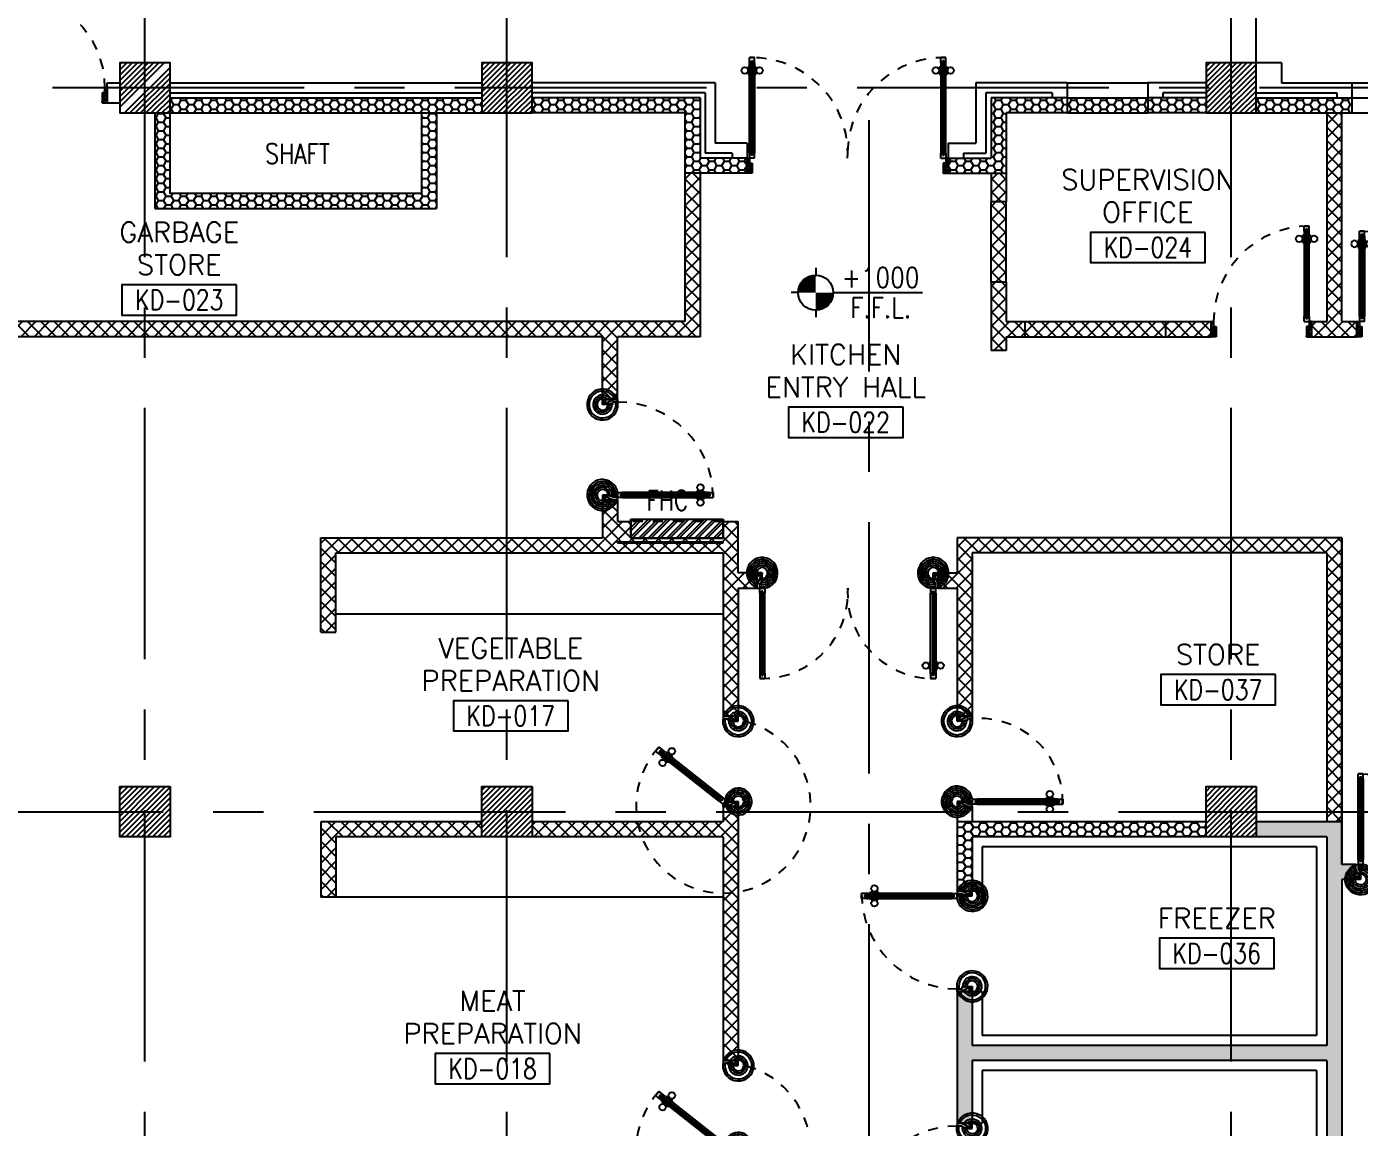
# Model space of a CAD drawing. Extents: x 417866.9 to 417960.2, y 43448 to 43538.2.
# Drawn here: x 417928.76 to 417942.01, y 43515.35 to 43526.3 of the extents above; entities that cross this region are included whole.
import ezdxf
from ezdxf.enums import TextEntityAlignment as Align

# ---------------------------------------------------------------- set-up
doc = ezdxf.new("R2010")
doc.units = 0
doc.header["$MEASUREMENT"] = 0
for name, pattern in [('CENTERX2', [4, 2.5, -0.5, 0.5, -0.5]), ('HIDDEN', [0.375, 0.25, -0.125]), ('HIDDEN2', [0.1875, 0.125, -0.0625])]:
    doc.linetypes.add(name, pattern=pattern)
doc.layers.get('0').update_dxf_attribs({"linetype": 'CONTINUOUS'})
for name, color, linetype in [('AXES', 11, 'CENTERX2'), ('CANOPY-LN', 3, 'CONTINUOUS'), ('COL', 2, 'CONTINUOUS'), ('DOOR', 4, 'CONTINUOUS'), ('DOOR-DIM', 3, 'CONTINUOUS'), ('FHC', 2, 'CONTINUOUS'), ('FUR', 5, 'CONTINUOUS'), ('HAT', 8, 'CONTINUOUS'), ('INSUL', 7, 'CONTINUOUS'), ('LEV-PL', 4, 'CONTINUOUS'), ('PART', 9, 'CONTINUOUS'), ('RM-BOX', 2, 'CONTINUOUS'), ('RM-NAME', 2, 'CONTINUOUS'), ('RM-NO', 2, 'CONTINUOUS'), ('SHAFT', 7, 'CONTINUOUS'), ('STR', 5, 'CONTINUOUS'), ('WALL', 2, 'CONTINUOUS'), ('WallType', 11, 'CONTINUOUS'), ('WallType2', 3, 'CONTINUOUS'), ('WIN', 5, 'CONTINUOUS')]:
    doc.layers.add(name, color=color, linetype=linetype)
doc.styles.add('ROMANS', font='ROMANS.shx', dxfattribs={"width": 0.6})
doc.styles.add('S', font='ROMANS.SHX')
pattern_1 = [(0, (0, 0), (0.075, 0.04330127), [0.05, -0.1]), (120, (0, 0), (-0.074999999836, 0.043301270284), [0.05, -0.1]), (60, (0, 0), (1.64e-10, 0.086602540284), [-0.1, 0.05])]
pattern_2 = [(45, (0, 0), (-0.066291260736, 0.066291260736), []), (135, (0, 0), (-0.066291260736, -0.066291260736), [])]

# ---------------------------------------------------------------- blocks, each defined once
blk = doc.blocks.new('RM1')
at = {"layer": 'RM-BOX'}
blk.add_lwpolyline([(570, -200), (-570, -200), (-570, -500), (570, -500)], close=True, dxfattribs=at)
at = {"layer": 'RM-NAME', "style": 'ROMANS'}
for tag, p in [('ROOMNAME1', (0, 324)), ('ROOMNAME2', (0, 0))]:
    blk.add_attdef(tag, text='', height=200, dxfattribs=at).set_placement(p, align=Align.MIDDLE)
at = {"layer": 'RM-NO', "style": 'ROMANS', "width": 0.8}
blk.add_attdef('ROOMNO', text='', height=200, dxfattribs=at).set_placement((0, -350), align=Align.MIDDLE)
blk = doc.blocks.new('DOOR90')
at = {"layer": 'DOOR', "color": 7, "linetype": 'ByBlock'}
for p, q in [((-150, 0), (0, 0)), ((-150, 0), (-150, -25)), ((0, -50), (-114, 0)), ((0, -50), (-40, 0)), ((0, -50), (0, 0)), ((-1000, -25), (-1050, -25)), ((-1050, -75), (-1050, -25)), ((-1050, -25), (-1050, -75)), ((-1000, -75), (-1050, -75)), ((-1000, -42), (-1020, -42)), ((-1020, -42), (-1020, -58)), ((-1000, -58), (-1020, -58)), ((-1000, -25), (-1000, -42)), ((-1000, -58), (-1000, -75)), ((-878, -18), (-968, -18)), ((-968, -25), (-968, -18)), ((-968, -75), (-968, -82)), ((-878, -82), (-968, -82)), ((-955, -9), (-890, -9)), ((-955, -18), (-955, -9)), ((-955, -18), (-890, -18)), ((-955, -82), (-890, -82)), ((-955, -82), (-955, -91)), ((-955, -91), (-890, -91)), ((-890, -18), (-890, -9)), ((-890, -82), (-890, -91)), ((-878, -25), (-878, -18)), ((-878, -75), (-878, -82)), ((-200, -25), (-150, -25)), ((-200, -42), (-200, -25)), ((-180, -42), (-200, -42)), ((-200, -58), (-180, -58)), ((-200, -75), (-200, -58)), ((-150, -75), (-200, -75)), ((-180, -58), (-180, -42)), ((-150, -25), (-100, -25)), ((-150, -75), (-150, -25)), ((-100, -25), (-100, -50)), ((0, -50), (-100, -37)), ((-100, -50), (0, -50)), ((-150, -875), (-100, -875)), ((-150, -900), (-150, -875)), ((-150, -900), (0, -900)), ((0, -900), (-150, -900)), ((0, -850), (-114, -900)), ((-100, -875), (-100, -850)), ((0, -850), (-100, -863)), ((-100, -850), (0, -850)), ((0, -850), (-40, -900)), ((0, -850), (0, -900))]:
    blk.add_line(p, q, dxfattribs=at)
at = {"layer": 'DOOR', "linetype": 'ByBlock'}
for p, q in [((-200, -25), (-1000, -25)), ((-200, -42), (-1000, -42)), ((-200, -58), (-1000, -58)), ((-1000, -75), (-200, -75))]:
    blk.add_line(p, q, dxfattribs=at)
at = {"layer": 'DOOR', "color": 7, "linetype": 'ByBlock'}
for centre in [(-923, 24), (-923, -124)]:
    blk.add_circle(centre, 32.4, dxfattribs=at)
for centre, radius, start, end in [((0, -50), 154, 161.1053, 166.2858), ((0, -50), 94.4, 148.0182, 180), ((0, -50), 134, 158.1598, 169.28), ((0, -50), 114, 154.0838, 167.3774), ((0, -50), 74.4, 137.7764, 180), ((0, -50), 54.4, 113.2074, 180), ((0, -50), 34.4, 90, 180), ((0, -50), 14.4, 90, 180), ((0, -850), 154, 193.7142, 198.8947), ((0, -850), 134, 190.72, 201.8402), ((0, -850), 94.4, 180, 211.9818), ((0, -850), 74.4, 180, 222.2236), ((0, -850), 54.4, 180, 246.7926), ((0, -850), 34.4, 180, 270), ((0, -850), 14.4, 180, 270)]:
    blk.add_arc(centre, radius, start, end, dxfattribs=at)
at = {"layer": 'DOOR', "linetype": 'HIDDEN', "ltscale": 0.5}
blk.add_arc((-222, -50), 828, 178.2701, 275.003, dxfattribs=at)
blk = doc.blocks.new('A$C272A55A0')
at = {"layer": 'DOOR', "color": 0, "linetype": 'ByBlock'}
for p, q in [((0, 900), (0, 1050)), ((50, 1050), (0, 1050)), ((25, 950), (50, 950)), ((25, 900), (25, 950)), ((50, 950), (50, 1050)), ((1750, 950), (1750, 1050)), ((1750, 1050), (1800, 1050)), ((1775, 950), (1750, 950)), ((1775, 900), (1775, 950)), ((1800, 1050), (1800, 900)), ((0, 900), (25, 900)), ((75, 900), (25, 900)), ((25, 850), (25, 900)), ((42, 850), (25, 850)), ((58, 870), (42, 870)), ((42, 870), (42, 850)), ((58, 850), (58, 870)), ((75, 850), (58, 850)), ((75, 900), (75, 850)), ((1725, 900), (1775, 900)), ((1725, 900), (1725, 850)), ((1725, 850), (1742, 850)), ((1742, 870), (1758, 870)), ((1742, 850), (1742, 870)), ((1758, 870), (1758, 850)), ((1758, 850), (1775, 850)), ((1800, 900), (1775, 900)), ((1775, 850), (1775, 900)), ((1718, 160), (1709, 160)), ((1709, 95), (1709, 160)), ((1725, 173), (1718, 173)), ((1718, 173), (1718, 83)), ((1718, 95), (1718, 160)), ((1775, 173), (1782, 173)), ((1782, 173), (1782, 83)), ((1782, 160), (1791, 160)), ((1782, 95), (1782, 160)), ((1791, 95), (1791, 160)), ((25, 50), (42, 50)), ((25, 50), (25, 0)), ((25, 0), (75, 0)), ((75, 0), (25, 0)), ((42, 50), (42, 30)), ((42, 30), (58, 30)), ((58, 50), (75, 50)), ((58, 50), (58, 30)), ((75, 50), (75, 0)), ((1718, 95), (1709, 95)), ((1725, 83), (1718, 83)), ((1742, 50), (1725, 50)), ((1725, 50), (1725, 0)), ((1775, 0), (1725, 0)), ((1725, 0), (1775, 0)), ((1742, 50), (1742, 30)), ((1758, 30), (1742, 30)), ((1775, 50), (1758, 50)), ((1758, 50), (1758, 30)), ((1775, 83), (1782, 83)), ((1775, 50), (1775, 0)), ((1782, 95), (1791, 95))]:
    blk.add_line(p, q, dxfattribs=at)
at = {"layer": 'DOOR', "color": 9, "linetype": 'ByBlock'}
for p, q in [((50, 1050), (0, 1010)), ((50, 1050), (0, 937)), ((50, 1050), (37, 950)), ((1750, 1050), (1800, 1010)), ((1750, 1050), (1800, 937)), ((1750, 1050), (1763, 950))]:
    blk.add_line(p, q, dxfattribs=at)
at = {"layer": 'DOOR', "linetype": 'ByBlock'}
for p, q in [((25, 850), (25, 50)), ((42, 850), (42, 50)), ((58, 850), (58, 50)), ((75, 50), (75, 850)), ((1725, 50), (1725, 850)), ((1742, 850), (1742, 50)), ((1758, 850), (1758, 50)), ((1775, 850), (1775, 50))]:
    blk.add_line(p, q, dxfattribs=at)
at = {"layer": 'DOOR', "color": 0, "linetype": 'ByBlock'}
for centre in [(1676, 128), (1824, 128)]:
    blk.add_circle(centre, 32.4, dxfattribs=at)
at = {"layer": 'DOOR', "color": 9, "linetype": 'ByBlock'}
for centre, radius, start, end in [((50, 1050), 54.4, 203.2074, 270), ((50, 1050), 74.4, 227.7764, 270), ((50, 1050), 94.4, 238.0182, 270), ((50, 1050), 114, 244.0838, 257.3774), ((50, 1050), 34.4, 180, 270), ((50, 1050), 14.4, 180, 270), ((1750, 1050), 14.4, 270, 0), ((1750, 1050), 34.4, 270, 0), ((1750, 1050), 54.4, 270, 336.7926), ((1750, 1050), 74.4, 270, 312.2236), ((1750, 1050), 94.4, 270, 301.9818), ((1750, 1050), 114, 282.6226, 295.9162), ((50, 1050), 134, 248.1598, 259.28), ((50, 1050), 154, 251.1053, 256.2858), ((1750, 1050), 134, 280.72, 291.8402), ((1750, 1050), 154, 283.7142, 288.8947)]:
    blk.add_arc(centre, radius, start, end, dxfattribs=at)
at = {"layer": 'DOOR', "linetype": 'HIDDEN', "ltscale": 0.5}
for centre, start, end in [((50, 851), 268.3174, 3.2965), ((1750, 851), 176.7035, 271.6826)]:
    blk.add_arc(centre, 851, start, end, dxfattribs=at)
at = {"layer": 'WALL', "linetype": 'ByBlock'}
blk.add_line((1800, 900), (1800, 1050), dxfattribs=at)
blk = doc.blocks.new('COL50')
at = {"layer": 'COL'}
blk.add_lwpolyline([(-250, 250), (-250, -250), (250, -250), (250, 250)], close=True, dxfattribs=at)
blk = doc.blocks.new('*X117')
at = {"color": 0}
for p, q in [((235129, 62347), (235583, 62801)), ((235129, 62400), (235530, 62801)), ((235129, 62453), (235476, 62801)), ((235129, 62506), (235423, 62801)), ((235129, 62559), (235370, 62801)), ((235129, 62612), (235317, 62801)), ((235129, 62665), (235264, 62801)), ((235129, 62718), (235211, 62801)), ((235129, 62771), (235158, 62801)), ((235136, 62301), (235629, 62794)), ((235189, 62301), (235629, 62741)), ((235242, 62301), (235629, 62688)), ((235295, 62301), (235629, 62635)), ((235348, 62301), (235629, 62582)), ((235401, 62301), (235629, 62529)), ((235454, 62301), (235629, 62476)), ((235507, 62301), (235629, 62423)), ((235560, 62301), (235629, 62370)), ((235613, 62301), (235629, 62317))]:
    blk.add_line(p, q, dxfattribs=at)
blk = doc.blocks.new('*X114')
at = {"color": 0}
for p, q in [((238729, 62341), (239189, 62801)), ((238729, 62394), (239136, 62801)), ((238729, 62447), (239083, 62801)), ((238729, 62500), (239030, 62801)), ((238729, 62553), (238977, 62801)), ((238729, 62606), (238924, 62801)), ((238729, 62659), (238871, 62801)), ((238729, 62712), (238818, 62801)), ((238729, 62765), (238765, 62801)), ((238742, 62301), (239229, 62788)), ((238795, 62301), (239229, 62735)), ((238848, 62301), (239229, 62682)), ((238901, 62301), (239229, 62629)), ((238954, 62301), (239229, 62576)), ((239007, 62301), (239229, 62523)), ((239060, 62301), (239229, 62470)), ((239113, 62301), (239229, 62417)), ((239166, 62301), (239229, 62363)), ((239219, 62301), (239229, 62310))]:
    blk.add_line(p, q, dxfattribs=at)
blk = doc.blocks.new('LEV1')
at = {"layer": 'LEV-PL'}
for p, q in [((0, 245), (0, 175)), ((-175, 0), (-245, 0)), ((175, 0), (1061, 0)), ((0, -175), (0, -245))]:
    blk.add_line(p, q, dxfattribs=at)
at = {"layer": 'LEV-PL', "const_width": 175}
for points in [[(-88, 0, -0.414214), (0, 88, -1)], [(88, 0, -0.414214), (0, -88, -1)]]:
    blk.add_lwpolyline(points, format="xyb", dxfattribs=at)
at = {"layer": 'LEV-PL'}
blk.add_circle((0, 0), 175, dxfattribs=at)
at = {"layer": 'LEV-PL', "color": 4, "style": 'S', "width": 0.85}
for tag, p in [('+0000', (646, 50)), ('F.F.L.', (646, -250))]:
    blk.add_attdef(tag, text='', height=200, dxfattribs=at).set_placement(p, align=Align.CENTER)
blk = doc.blocks.new('*X110')
at = {"color": 0}
for p, q in [((245929, 62328), (246401, 62801)), ((245929, 62381), (246348, 62801)), ((245929, 62434), (246295, 62801)), ((245929, 62487), (246242, 62801)), ((245929, 62540), (246189, 62801)), ((245929, 62593), (246136, 62801)), ((245929, 62646), (246083, 62801)), ((245929, 62700), (246030, 62801)), ((245929, 62753), (245977, 62801)), ((245954, 62301), (246429, 62775)), ((246007, 62301), (246429, 62722)), ((246060, 62301), (246429, 62669)), ((246113, 62301), (246429, 62616)), ((246166, 62301), (246429, 62563)), ((246219, 62301), (246429, 62510)), ((246273, 62301), (246429, 62457)), ((246326, 62301), (246429, 62404)), ((246379, 62301), (246429, 62351))]:
    blk.add_line(p, q, dxfattribs=at)
blk = doc.blocks.new('A$C010A25D0')
at = {"layer": 'DOOR', "color": 0, "linetype": 'ByBlock'}
for p, q in [((0, 2031), (0, 1981)), ((0, 1981), (0, 2031)), ((50, 2031), (0, 2031)), ((30, 2014), (30, 1998)), ((50, 2014), (30, 2014)), ((50, 1998), (30, 1998)), ((50, 2031), (50, 2014)), ((50, 1998), (50, 1981)), ((83, 2031), (83, 2038)), ((173, 2038), (83, 2038)), ((95, 2038), (95, 2047)), ((95, 2047), (160, 2047)), ((95, 2038), (160, 2038)), ((160, 2038), (160, 2047)), ((173, 2031), (173, 2038)), ((950, 2014), (950, 2031)), ((950, 2031), (1000, 2031)), ((970, 2014), (950, 2014)), ((950, 1981), (950, 1998)), ((950, 1998), (970, 1998)), ((970, 1998), (970, 2014)), ((1000, 2056), (1000, 2031)), ((1000, 2056), (1150, 2056)), ((1000, 1981), (1000, 2031)), ((1000, 2031), (1050, 2031)), ((1050, 2031), (1050, 2006)), ((1050, 2006), (1150, 2006)), ((1150, 2006), (1150, 2056)), ((50, 1981), (0, 1981)), ((83, 1981), (83, 1974)), ((173, 1974), (83, 1974)), ((95, 1974), (95, 1965)), ((95, 1974), (160, 1974)), ((95, 1965), (160, 1965)), ((160, 1974), (160, 1965)), ((173, 1981), (173, 1974)), ((1000, 1981), (950, 1981)), ((173, 138), (83, 138)), ((83, 131), (83, 138)), ((95, 147), (160, 147)), ((95, 138), (95, 147)), ((95, 138), (160, 138)), ((160, 138), (160, 147)), ((173, 131), (173, 138)), ((50, 131), (0, 131)), ((0, 131), (0, 81)), ((0, 81), (0, 131)), ((50, 81), (0, 81)), ((50, 114), (30, 114)), ((30, 98), (30, 114)), ((50, 98), (30, 98)), ((50, 114), (50, 131)), ((50, 81), (50, 98)), ((83, 81), (83, 74)), ((173, 74), (83, 74)), ((95, 74), (160, 74)), ((95, 74), (95, 65)), ((95, 65), (160, 65)), ((160, 74), (160, 65)), ((173, 81), (173, 74)), ((1000, 131), (950, 131)), ((950, 131), (950, 114)), ((950, 114), (970, 114)), ((970, 98), (950, 98)), ((950, 98), (950, 81)), ((950, 81), (1000, 81)), ((970, 114), (970, 98)), ((1000, 131), (1000, 81)), ((1000, 56), (1000, 81)), ((1000, 81), (1050, 81)), ((1000, 56), (1150, 56)), ((1050, 81), (1050, 106)), ((1050, 106), (1150, 106)), ((1150, 106), (1150, 56))]:
    blk.add_line(p, q, dxfattribs=at)
at = {"layer": 'DOOR', "linetype": 'ByBlock'}
for p, q in [((950, 2031), (50, 2031)), ((950, 2014), (50, 2014)), ((950, 1998), (50, 1998)), ((50, 1981), (950, 1981)), ((50, 131), (950, 131)), ((950, 114), (50, 114)), ((950, 98), (50, 98)), ((950, 81), (50, 81)), ((1150, 56), (1000, 56))]:
    blk.add_line(p, q, dxfattribs=at)
at = {"layer": 'DOOR', "color": 9, "linetype": 'ByBlock'}
for p, q in [((1150, 2006), (1037, 2056)), ((1150, 2006), (1050, 2019)), ((1150, 2006), (1110, 2056)), ((1150, 106), (1037, 56)), ((1150, 106), (1050, 93)), ((1150, 106), (1110, 56))]:
    blk.add_line(p, q, dxfattribs=at)
at = {"layer": 'DOOR', "color": 0, "linetype": 'ByBlock'}
for centre in [(128, 2079), (128, 1932), (128, 179), (128, 32)]:
    blk.add_circle(centre, 32.4, dxfattribs=at)
at = {"layer": 'DOOR', "linetype": 'HIDDEN', "ltscale": 0.5}
for centre, start, end in [((951, 2006), 178.494, 272.9568), ((951, 106), 87.0432, 181.506)]:
    blk.add_arc(centre, 951, start, end, dxfattribs=at)
at = {"layer": 'DOOR', "color": 9, "linetype": 'ByBlock'}
for centre, radius, start, end in [((1150, 2006), 154, 161.1053, 166.2858), ((1150, 2006), 134, 158.1598, 169.28), ((1150, 2006), 114, 154.0838, 167.3774), ((1150, 2006), 94.4, 148.0182, 180), ((1150, 2006), 74.4, 137.7764, 180), ((1150, 2006), 54.4, 113.2074, 180), ((1150, 2006), 34.4, 90, 180), ((1150, 2006), 14.4, 90, 180), ((1150, 106), 154, 193.7142, 198.8947), ((1150, 106), 134, 190.72, 201.8402), ((1150, 106), 114, 192.6226, 205.9162), ((1150, 106), 94.4, 180, 211.9818), ((1150, 106), 74.4, 180, 222.2236), ((1150, 106), 54.4, 180, 246.7926), ((1150, 106), 34.4, 180, 270), ((1150, 106), 14.4, 180, 270)]:
    blk.add_arc(centre, radius, start, end, dxfattribs=at)
at = {"layer": 'WALL'}
blk.add_line((1000, 56), (1150, 56), dxfattribs=at)
blk = doc.blocks.new('*X118')
at = {"color": 0}
for p, q in [((235129, 69560), (235570, 70001)), ((235129, 69613), (235517, 70001)), ((235129, 69666), (235464, 70001)), ((235129, 69719), (235411, 70001)), ((235129, 69772), (235358, 70001)), ((235129, 69825), (235305, 70001)), ((235129, 69878), (235252, 70001)), ((235129, 69931), (235199, 70001)), ((235129, 69984), (235146, 70001)), ((235176, 69501), (235629, 69953)), ((235229, 69501), (235629, 69900)), ((235282, 69501), (235629, 69847)), ((235335, 69501), (235629, 69794)), ((235388, 69501), (235629, 69741)), ((235441, 69501), (235629, 69688)), ((235494, 69501), (235629, 69635)), ((235547, 69501), (235629, 69582)), ((235600, 69501), (235629, 69529))]:
    blk.add_line(p, q, dxfattribs=at)
blk = doc.blocks.new('*X113')
at = {"color": 0}
for p, q in [((238729, 69553), (239176, 70001)), ((238729, 69606), (239123, 70001)), ((238729, 69659), (239070, 70001)), ((238729, 69712), (239017, 70001)), ((238729, 69765), (238964, 70001)), ((238729, 69818), (238911, 70001)), ((238729, 69871), (238858, 70001)), ((238729, 69924), (238805, 70001)), ((238729, 69978), (238752, 70001)), ((238729, 69500), (239229, 70000)), ((238782, 69501), (239229, 69947)), ((238835, 69501), (239229, 69894)), ((238888, 69501), (239229, 69841)), ((238941, 69501), (239229, 69788)), ((238994, 69501), (239229, 69735)), ((239048, 69501), (239229, 69682)), ((239101, 69501), (239229, 69629)), ((239154, 69501), (239229, 69576)), ((239207, 69501), (239229, 69523))]:
    blk.add_line(p, q, dxfattribs=at)
blk = doc.blocks.new('*X109')
at = {"color": 0}
for p, q in [((245929, 69541), (246389, 70001)), ((245929, 69594), (246336, 70001)), ((245929, 69647), (246283, 70001)), ((245929, 69700), (246230, 70001)), ((245929, 69753), (246177, 70001)), ((245929, 69806), (246124, 70001)), ((245929, 69859), (246071, 70001)), ((245929, 69912), (246018, 70001)), ((245929, 69965), (245965, 70001)), ((245942, 69501), (246429, 69988)), ((245995, 69501), (246429, 69935)), ((246048, 69501), (246429, 69882)), ((246101, 69501), (246429, 69829)), ((246154, 69501), (246429, 69776)), ((246207, 69501), (246429, 69723)), ((246260, 69501), (246429, 69670)), ((246313, 69501), (246429, 69617)), ((246366, 69501), (246429, 69563)), ((246419, 69501), (246429, 69510))]:
    blk.add_line(p, q, dxfattribs=at)
blk = doc.blocks.new('DOOR1000')
at = {"layer": 'DOOR', "color": 7, "linetype": 'ByBlock'}
for p, q in [((-150, 0), (0, 0)), ((-150, 0), (-150, -25)), ((0, -50), (-114, 0)), ((0, -50), (-40, 0)), ((0, -50), (0, 0)), ((-1100, -25), (-1100, -75)), ((-1100, -75), (-1100, -25)), ((-1050, -25), (-1100, -25)), ((-1050, -75), (-1100, -75)), ((-1070, -42), (-1070, -58)), ((-1050, -42), (-1070, -42)), ((-1050, -58), (-1070, -58)), ((-1050, -25), (-1050, -42)), ((-1050, -58), (-1050, -75)), ((-1018, -25), (-1018, -18)), ((-928, -18), (-1018, -18)), ((-1018, -75), (-1018, -82)), ((-928, -82), (-1018, -82)), ((-1005, -18), (-1005, -9)), ((-1005, -9), (-940, -9)), ((-1005, -18), (-940, -18)), ((-1005, -82), (-1005, -91)), ((-1005, -82), (-940, -82)), ((-1005, -91), (-940, -91)), ((-940, -18), (-940, -9)), ((-940, -82), (-940, -91)), ((-928, -25), (-928, -18)), ((-928, -75), (-928, -82)), ((-200, -25), (-150, -25)), ((-200, -42), (-200, -25)), ((-180, -42), (-200, -42)), ((-200, -58), (-180, -58)), ((-200, -75), (-200, -58)), ((-150, -75), (-200, -75)), ((-180, -58), (-180, -42)), ((-150, -25), (-100, -25)), ((-150, -75), (-150, -25)), ((-100, -25), (-100, -50)), ((0, -50), (-100, -37)), ((-100, -50), (0, -50)), ((-150, -975), (-100, -975)), ((-150, -1000), (-150, -975)), ((-150, -1000), (0, -1000)), ((0, -1000), (-150, -1000)), ((0, -950), (-114, -1000)), ((-100, -975), (-100, -950)), ((0, -950), (-100, -963)), ((-100, -950), (0, -950)), ((0, -950), (-40, -1000)), ((0, -950), (0, -1000))]:
    blk.add_line(p, q, dxfattribs=at)
at = {"layer": 'DOOR', "linetype": 'ByBlock'}
for p, q in [((-200, -25), (-1050, -25)), ((-200, -42), (-1050, -42)), ((-200, -58), (-1050, -58)), ((-1050, -75), (-200, -75))]:
    blk.add_line(p, q, dxfattribs=at)
at = {"layer": 'DOOR', "color": 7, "linetype": 'ByBlock'}
for centre in [(-973, 24), (-973, -124)]:
    blk.add_circle(centre, 32.4, dxfattribs=at)
for centre, radius, start, end in [((0, -50), 154, 161.1053, 166.2858), ((0, -50), 94.4, 148.0182, 180), ((0, -50), 134, 158.1598, 169.28), ((0, -50), 114, 154.0838, 167.3774), ((0, -50), 74.4, 137.7764, 180), ((0, -50), 54.4, 113.2074, 180), ((0, -50), 34.4, 90, 180), ((0, -50), 14.4, 90, 180), ((0, -950), 154, 193.7142, 198.8947), ((0, -950), 134, 190.72, 201.8402), ((0, -950), 94.4, 180, 211.9818), ((0, -950), 74.4, 180, 222.2236), ((0, -950), 54.4, 180, 246.7926), ((0, -950), 34.4, 180, 270), ((0, -950), 14.4, 180, 270)]:
    blk.add_arc(centre, radius, start, end, dxfattribs=at)
at = {"layer": 'DOOR', "linetype": 'HIDDEN', "ltscale": 0.5}
blk.add_arc((-150, -25), 950, 180, 270, dxfattribs=at)
blk = doc.blocks.new('DOOR90C')
at = {"layer": 'DOOR', "color": 7, "linetype": 'ByBlock'}
for p, q in [((150, 900), (0, 900)), ((0, 900), (0, 875)), ((0, 875), (50, 875)), ((150, 850), (36, 900)), ((50, 875), (50, 850)), ((150, 850), (50, 863)), ((50, 850), (150, 850)), ((150, 850), (110, 900)), ((150, 850), (150, 900)), ((-641, 591), (-672, 552)), ((-672, 552), (-641, 591)), ((-633, 521), (-672, 552)), ((-602, 560), (-641, 591)), ((-638, 546), (-628, 559)), ((-622, 534), (-638, 546)), ((-633, 521), (-622, 534)), ((-613, 547), (-628, 559)), ((-613, 547), (-602, 560)), ((-577, 540), (-572, 546)), ((-501, 490), (-572, 546)), ((-562, 538), (-557, 545)), ((-562, 538), (-511, 498)), ((-557, 545), (-506, 505)), ((-607, 501), (-612, 495)), ((-541, 440), (-612, 495)), ((-602, 487), (-607, 480)), ((-607, 480), (-556, 440)), ((-602, 487), (-551, 447)), ((-551, 447), (-556, 440)), ((-537, 445), (-541, 440)), ((-511, 498), (-506, 505)), ((-506, 485), (-501, 490)), ((-29, 69), (-39, 56)), ((-39, 56), (0, 25)), ((-13, 57), (-29, 69)), ((-9, 95), (-19, 82)), ((-19, 82), (-3, 69)), ((-3, 69), (-13, 57)), ((31, 64), (-9, 95)), ((31, 64), (0, 25)), ((0, 0), (0, 25)), ((0, 25), (50, 25)), ((150, 50), (36, 0)), ((50, 50), (150, 50)), ((150, 50), (50, 37)), ((50, 25), (50, 50)), ((150, 50), (110, 0)), ((150, 50), (150, 0))]:
    blk.add_line(p, q, dxfattribs=at)
at = {"layer": 'DOOR', "linetype": 'ByBlock'}
for p, q in [((-641, 591), (-9, 95)), ((-29, 69), (-622, 534)), ((-19, 82), (-613, 547)), ((-39, 56), (-633, 521))]:
    blk.add_line(p, q, dxfattribs=at)
at = {"layer": 'DOOR', "color": 7, "linetype": 'ByBlock'}
for centre in [(-511, 551), (-602, 435)]:
    blk.add_circle(centre, 32.4, dxfattribs=at)
at = {"layer": 'DOOR', "linetype": 'HIDDEN', "ltscale": 0.5}
blk.add_arc((2, 7), 868, 90.1618, 137.7823, dxfattribs=at)
at = {"layer": 'DOOR', "color": 7, "linetype": 'ByBlock'}
for centre, radius, start, end in [((150, 850), 154, 161.1053, 166.2858), ((150, 850), 134, 158.1598, 169.28), ((150, 850), 94.4, 148.0182, 180), ((150, 850), 74.4, 137.7764, 180), ((150, 850), 54.4, 113.2074, 180), ((150, 850), 34.4, 90, 180), ((150, 850), 14.4, 90, 180), ((150, 50), 134, 190.72, 201.8402), ((150, 50), 114, 192.6226, 205.9162), ((150, 50), 94.4, 180, 211.9818), ((150, 50), 74.4, 180, 222.2236), ((150, 50), 54.4, 180, 246.7926), ((150, 50), 34.4, 180, 270), ((150, 50), 14.4, 180, 270)]:
    blk.add_arc(centre, radius, start, end, dxfattribs=at)

msp = doc.modelspace()

# ---------------------------------------------------------------- hatches: boundary and pattern name
at = {"layer": 'FHC', "linetype": 'ByBlock', "ltscale": 0.3}
h = msp.add_hatch(dxfattribs=at)
h.set_pattern_fill('ANSI32', color=11, scale=175, angle=180, style=0)
h.set_pattern_definition([(224.999998, (418167.88281, 43552.45533), (0.046403885, -0.046403882), []), (224.999998, (418167.851874, 43552.45533), (0.046403885, -0.046403882), [])])
h.paths.add_polyline_path([(417934.7666, 43521.4043), (417934.7666, 43521.2143), (417935.6866, 43521.2143), (417935.6866, 43521.4043)])
h.paths.add_polyline_path([(417935.8992, 43521.8254), (417935.8992, 43521.4046), (417935.6367, 43521.4046), (417935.6367, 43521.8254)], flags=9)
at = {"layer": 'WallType'}
h = msp.add_hatch(dxfattribs=at)
h.set_pattern_fill('ANSI37', color=256, scale=0.75, style=0)
h.set_pattern_definition(pattern_2)
h.paths.add_polyline_path([(417944.0616, 43525.4443), (417943.9116, 43525.4443), (417943.9116, 43523.3693), (417942.8866, 43523.3693), (417942.8866, 43523.2193), (417943.9116, 43523.2193), (417943.9116, 43522.9193), (417944.0616, 43522.9193)])
h.paths.add_polyline_path([(417941.9866, 43523.3693), (417941.8366, 43523.3693), (417941.8366, 43525.4443), (417941.6866, 43525.4443), (417941.6866, 43523.3693), (417941.5366, 43523.3693), (417941.5366, 43523.2193), (417941.9866, 43523.2193)])
h.paths.add_polyline_path([(417940.5366, 43523.3693), (417940.085, 43523.3693), (417940.085, 43523.2193), (417940.5366, 43523.2193)])
h = msp.add_hatch(dxfattribs=at)
h.set_pattern_fill('ANSI37', color=256, scale=0.75, style=0)
h.set_pattern_definition(pattern_2)
h.paths.add_polyline_path([(417935.4566, 43524.8443), (417935.3066, 43524.8443), (417935.3066, 43523.3693), (417927.6116, 43523.3693), (417927.6116, 43523.4443), (417927.4616, 43523.4443), (417927.4616, 43523.2193), (417928.3116, 43523.2193), (417928.3116, 43522.5943), (417928.4616, 43522.5943), (417928.4616, 43523.2193), (417934.4866, 43523.2193), (417934.4866, 43522.5943), (417934.6366, 43522.5943), (417934.6366, 43523.2193), (417935.4566, 43523.2193)])
h = msp.add_hatch(dxfattribs=at)
h.set_pattern_fill('ANSI37', color=256, scale=0.75, style=0)
h.set_pattern_definition(pattern_2)
h.paths.add_polyline_path([(417940.085, 43523.3693), (417938.685, 43523.3693), (417938.685, 43523.2193), (417940.085, 43523.2193)])
h.paths.add_polyline_path([(417938.685, 43523.3693), (417938.4991, 43523.3693), (417938.4991, 43523.7605), (417938.3491, 43523.7605), (417938.3491, 43523.0818), (417938.4991, 43523.0818), (417938.4991, 43523.2193), (417938.685, 43523.2193)])
h.paths.add_polyline_path([(417938.4991, 43524.5605), (417938.3491, 43524.5605), (417938.3491, 43523.7605), (417938.4991, 43523.7605)])
h.paths.add_polyline_path([(417938.4991, 43524.8443), (417938.3491, 43524.8443), (417938.3491, 43524.5605), (417938.4991, 43524.5605)])
h = msp.add_hatch(dxfattribs=at)
h.set_pattern_fill('ANSI37', color=256, scale=0.75, style=0)
h.set_pattern_definition(pattern_2)
h.paths.add_polyline_path([(417935.8366, 43521.3793), (417935.6866, 43521.3793), (417935.6866, 43521.2143), (417934.7666, 43521.2143), (417934.7666, 43521.3793), (417934.6366, 43521.3793), (417934.6366, 43521.5943), (417934.4866, 43521.5943), (417934.4866, 43521.2193), (417931.6866, 43521.2193), (417931.6866, 43520.2815), (417931.8366, 43520.2815), (417931.8366, 43521.0693), (417935.6866, 43521.0693), (417935.6866, 43519.4443), (417935.8366, 43519.4443), (417935.8366, 43520.7193), (417936.0241, 43520.7193), (417936.0241, 43520.8693), (417935.8366, 43520.8693)])
h.paths.add_polyline_path([(417934.6366, 43521.1693), (417934.6366, 43521.1793), (417935.6866, 43521.1793), (417935.6866, 43521.1693)], flags=16)
h = msp.add_hatch(dxfattribs=at)
h.set_pattern_fill('ANSI37', color=256, scale=0.75, style=0)
h.set_pattern_definition(pattern_2)
h.paths.add_polyline_path([(417941.8366, 43521.2193), (417938.0116, 43521.2193), (417938.0116, 43520.8693), (417937.8241, 43520.8693), (417937.8241, 43520.7193), (417938.0116, 43520.7193), (417938.0116, 43519.4443), (417938.1616, 43519.4443), (417938.1616, 43521.0693), (417941.6866, 43521.0693), (417941.6866, 43518.3943), (417941.8366, 43518.3943)])
h = msp.add_hatch(dxfattribs=at)
h.set_pattern_fill('ANSI37', color=256, scale=0.75, style=0)
h.set_pattern_definition(pattern_2)
h.paths.add_polyline_path([(417935.8366, 43518.5443), (417935.6866, 43518.5443), (417935.6866, 43518.3943), (417933.7866, 43518.3943), (417933.7866, 43518.2443), (417935.6866, 43518.2443), (417935.6866, 43516.0193), (417935.8366, 43516.0193)])
h.paths.add_polyline_path([(417933.2866, 43518.3943), (417931.6866, 43518.3943), (417931.6866, 43517.6443), (417931.8366, 43517.6443), (417931.8366, 43518.2443), (417933.2866, 43518.2443)])
at = {"layer": 'WallType2'}
h = msp.add_hatch(dxfattribs=at)
h.set_pattern_fill('HONEY', color=256, scale=0.4, style=0)
h.set_pattern_definition(pattern_1)
h.paths.add_polyline_path([(417933.2866, 43525.5943), (417930.1866, 43525.5943), (417930.1866, 43525.4443), (417932.6866, 43525.4443), (417933.2866, 43525.4443)])
h = msp.add_hatch(dxfattribs=at)
h.set_pattern_fill('HONEY', color=256, scale=0.4, style=0)
h.set_pattern_definition(pattern_1)
h.paths.add_polyline_path([(417935.4566, 43525.5943), (417933.7866, 43525.5943), (417933.7866, 43525.4443), (417935.3066, 43525.4443), (417935.3066, 43524.8443), (417935.9241, 43524.8443), (417935.9241, 43524.9943), (417935.4566, 43524.9943)])
h = msp.add_hatch(dxfattribs=at)
h.set_pattern_fill('HONEY', color=256, scale=0.4, style=0)
h.set_pattern_definition(pattern_1)
h.paths.add_polyline_path([(417939.9078, 43525.5943), (417939.1078, 43525.5943), (417939.1078, 43525.4443), (417939.9078, 43525.4443)])
h.paths.add_polyline_path([(417939.1078, 43525.5943), (417938.3491, 43525.5943), (417938.3491, 43524.9943), (417937.9241, 43524.9943), (417937.9241, 43524.8443), (417938.4991, 43524.8443), (417938.4991, 43525.4443), (417939.1078, 43525.4443)])
h = msp.add_hatch(dxfattribs=at)
h.set_pattern_fill('HONEY', color=256, scale=0.4, style=0)
h.set_pattern_definition(pattern_1)
h.paths.add_polyline_path([(417941.9366, 43525.5943), (417940.9866, 43525.5943), (417940.9866, 43525.4443), (417941.6866, 43525.4443), (417941.9366, 43525.4443)])
h.paths.add_polyline_path([(417940.4866, 43525.5943), (417939.9078, 43525.5943), (417939.9078, 43525.4443), (417940.4866, 43525.4443)])
h = msp.add_hatch(dxfattribs=at)
h.set_pattern_fill('HONEY', color=256, scale=0.4, style=0)
h.set_pattern_definition(pattern_1)
h.paths.add_polyline_path([(417932.8366, 43525.4443), (417932.6866, 43525.4443), (417932.6866, 43524.6443), (417930.1866, 43524.6443), (417930.1866, 43525.4443), (417930.0366, 43525.4443), (417930.0366, 43524.4943), (417932.8366, 43524.4943)])
h = msp.add_hatch(dxfattribs=at)
h.set_pattern_fill('HONEY', color=256, scale=0.4, style=0)
h.set_pattern_definition(pattern_1)
h.paths.add_polyline_path([(417941.8366, 43517.8193), (417941.9741, 43517.8193), (417941.9741, 43517.9693), (417941.8366, 43517.9693), (417941.8366, 43518.3943), (417940.9866, 43518.3943), (417940.9866, 43518.2443), (417941.6866, 43518.2443), (417941.6866, 43516.1693), (417938.1616, 43516.1693), (417938.1616, 43516.7068), (417938.0116, 43516.7068), (417938.0116, 43515.3943), (417938.1616, 43515.3943), (417938.1616, 43516.0193), (417941.6866, 43516.0193), (417941.6866, 43513.7693), (417938.1616, 43513.7693), (417938.1616, 43514.3943), (417938.0116, 43514.3943), (417938.0116, 43513.5568), (417938.1616, 43513.5568), (417938.1616, 43513.6193), (417941.6866, 43513.6193), (417941.6866, 43511.5443), (417940.9866, 43511.5443), (417940.9866, 43511.3943), (417941.6866, 43511.3943), (417941.6866, 43507.7693), (417941.8366, 43507.7693), (417941.8366, 43508.8193), (417941.9741, 43508.8193), (417941.9741, 43508.9693), (417941.8366, 43508.9693)])
h = msp.add_hatch(dxfattribs=at)
h.set_pattern_fill('HONEY', color=256, scale=0.4, style=0)
h.set_pattern_definition(pattern_1)
h.paths.add_polyline_path([(417940.4866, 43518.3943), (417938.0116, 43518.3943), (417938.0116, 43517.7068), (417938.1616, 43517.7068), (417938.1616, 43518.2443), (417940.4866, 43518.2443)])

# ---------------------------------------------------------------- linework, layer by layer
at = {"layer": 'AXES'}
for p, q in [((417929.9366, 43460.01), (417929.9366, 43537.5491)), ((417933.5366, 43460.01), (417933.5366, 43537.5491)), ((417940.7366, 43460.01), (417940.7366, 43537.5491)), ((417959.5194, 43525.6943), (417889.6966, 43525.6943)), ((417937.1366, 43466.8743), (417937.1366, 43525.6943)), ((417867.6171, 43518.4943), (417959.5152, 43518.4943))]:
    msp.add_line(p, q, dxfattribs=at)
at = {"layer": 'CANOPY-LN', "linetype": 'HIDDEN2', "ltscale": 1.5}
msp.add_line((417940.9866, 43525.9443), (417940.9866, 43528.0943), dxfattribs=at)
at = {"layer": 'COL'}
for points in [[(417930.1866, 43525.4443), (417930.1866, 43525.9443), (417929.6866, 43525.9443), (417929.6866, 43525.4443)], [(417933.7866, 43525.4443), (417933.7866, 43525.9443), (417933.2866, 43525.9443), (417933.2866, 43525.4443)], [(417940.9866, 43525.4443), (417940.9866, 43525.9443), (417940.4866, 43525.9443), (417940.4866, 43525.4443)]]:
    msp.add_lwpolyline(points, close=True, dxfattribs=at)
at = {"layer": 'DOOR', "color": 7, "linetype": 'ByBlock'}
for p, q in [((417935.6866, 43519.4443), (417935.8366, 43519.4443)), ((417935.8366, 43518.5443), (417935.6866, 43518.5443))]:
    msp.add_line(p, q, dxfattribs=at)
msp.add_arc((417935.8366, 43518.5943), 0.1544, 193.71423, 198.89471, dxfattribs=at)
at = {"layer": 'FHC', "linetype": 'ByBlock', "ltscale": 0.3}
for p, q in [((417934.7666, 43521.2143), (417934.7666, 43521.4043)), ((417934.7666, 43521.4043), (417935.6866, 43521.4043)), ((417935.6866, 43521.4043), (417935.6866, 43521.2143)), ((417935.6866, 43521.2143), (417934.7666, 43521.2143))]:
    msp.add_line(p, q, dxfattribs=at)
at = {"layer": 'FHC', "color": 250, "linetype": 'HIDDEN', "ltscale": 0.25}
msp.add_line((417935.6866, 43521.3793), (417934.7666, 43521.3793), dxfattribs=at)
at = {"layer": 'FHC'}
msp.add_line((417934.6366, 43521.1693), (417934.6366, 43521.1793), dxfattribs=at)
at = {"layer": 'FUR'}
for p, q in [((417931.8366, 43520.4609), (417935.6866, 43520.4609)), ((417935.6866, 43517.6443), (417931.8366, 43517.6443))]:
    msp.add_line(p, q, dxfattribs=at)
at = {"layer": 'INSUL'}
for p, q in [((417930.1866, 43525.6443), (417933.2866, 43525.6443)), ((417930.1866, 43525.5943), (417933.2866, 43525.5943)), ((417935.5066, 43525.6443), (417933.7866, 43525.6443)), ((417935.4566, 43525.5943), (417933.7866, 43525.5943)), ((417935.4566, 43525.5943), (417935.4566, 43524.9943)), ((417935.5066, 43525.6443), (417935.5066, 43525.0443)), ((417938.9578, 43525.6443), (417938.2991, 43525.6443)), ((417938.2991, 43525.6443), (417938.2991, 43525.0443)), ((417939.1078, 43525.5943), (417938.3491, 43525.5943)), ((417938.3491, 43525.5943), (417938.3491, 43524.9943)), ((417938.9578, 43525.6443), (417938.9578, 43525.5943)), ((417940.4866, 43525.5943), (417939.9078, 43525.5943)), ((417940.0578, 43525.6443), (417940.0578, 43525.5943)), ((417940.4866, 43525.6443), (417940.0578, 43525.6443)), ((417940.9866, 43525.6443), (417941.7866, 43525.6443)), ((417940.9866, 43525.5943), (417941.9366, 43525.5943)), ((417941.7866, 43525.6443), (417941.7866, 43525.5943)), ((417935.7741, 43525.0443), (417935.5066, 43525.0443)), ((417935.7741, 43525.0443), (417935.7741, 43524.9943)), ((417938.0741, 43525.0443), (417938.0741, 43524.9943)), ((417938.0741, 43525.0443), (417938.2991, 43525.0443)), ((417935.9241, 43524.9943), (417935.4566, 43524.9943)), ((417937.9241, 43524.9943), (417938.3491, 43524.9943)), ((417941.5866, 43518.1443), (417938.2616, 43518.1443)), ((417938.2616, 43518.1443), (417938.2616, 43517.7068)), ((417941.5866, 43518.1443), (417941.5866, 43516.2693)), ((417938.1624, 43517.7068), (417938.2616, 43517.7068)), ((417938.1624, 43516.7068), (417938.2616, 43516.7068)), ((417938.2616, 43516.7068), (417938.2616, 43516.2693)), ((417941.5866, 43516.2693), (417938.2616, 43516.2693)), ((417941.5866, 43515.9193), (417938.2616, 43515.9193)), ((417938.2616, 43515.9193), (417938.2616, 43515.3943)), ((417941.5866, 43515.9193), (417941.5866, 43513.8693)), ((417938.1616, 43515.3943), (417938.2616, 43515.3943))]:
    msp.add_line(p, q, dxfattribs=at)
at = {"layer": 'STR'}
msp.add_line((417940.9866, 43525.9443), (417940.9866, 43529.2943), dxfattribs=at)
at = {"layer": 'WALL'}
for p, q in [((417941.2372, 43525.9443), (417940.9866, 43525.9443)), ((417941.2372, 43525.9443), (417941.2372, 43525.7443)), ((417929.5616, 43525.5443), (417929.5616, 43525.7443)), ((417929.5616, 43525.7443), (417929.6866, 43525.7443)), ((417930.1866, 43525.7443), (417933.2866, 43525.7443)), ((417935.6066, 43525.7443), (417933.7866, 43525.7443)), ((417935.6066, 43525.7443), (417935.6066, 43525.1443)), ((417939.1078, 43525.7443), (417938.1991, 43525.7443)), ((417938.1991, 43525.7443), (417938.1991, 43525.1443)), ((417939.1078, 43525.7443), (417939.1078, 43525.4443)), ((417939.9078, 43525.7443), (417939.9078, 43525.4443)), ((417940.4866, 43525.7443), (417939.9078, 43525.7443)), ((417941.2372, 43525.7443), (417941.9366, 43525.7443)), ((417941.9366, 43525.7443), (417941.9366, 43525.4443)), ((417929.5616, 43525.5443), (417929.6866, 43525.5443)), ((417930.0366, 43525.4443), (417930.0366, 43524.4943)), ((417932.6866, 43525.4443), (417933.2866, 43525.4443)), ((417932.8366, 43525.4443), (417932.8366, 43524.4943)), ((417935.3066, 43525.4443), (417933.7866, 43525.4443)), ((417935.3066, 43525.4443), (417935.3066, 43523.3693)), ((417938.4991, 43525.4443), (417938.4991, 43524.5605)), ((417939.1078, 43525.4443), (417938.4991, 43525.4443)), ((417940.4866, 43525.4443), (417939.9078, 43525.4443)), ((417940.9866, 43525.4443), (417941.6866, 43525.4443)), ((417941.6866, 43525.4443), (417941.6866, 43523.3693)), ((417941.6866, 43525.4443), (417941.9366, 43525.4443)), ((417941.8366, 43523.3693), (417941.8366, 43525.4443)), ((417935.9241, 43525.1443), (417935.6066, 43525.1443)), ((417935.9241, 43525.1443), (417935.9241, 43524.8443)), ((417937.9241, 43525.1443), (417937.9241, 43524.8443)), ((417937.9241, 43525.1443), (417938.1991, 43525.1443)), ((417935.9241, 43524.8443), (417935.3066, 43524.8443)), ((417935.4566, 43524.8443), (417935.4566, 43523.2193)), ((417937.9241, 43524.8443), (417938.4991, 43524.8443)), ((417938.3491, 43524.8443), (417938.3491, 43524.5605)), ((417938.4991, 43524.5605), (417938.3491, 43524.5605)), ((417930.0366, 43524.4943), (417932.8366, 43524.4943)), ((417938.3491, 43523.7605), (417938.3491, 43523.0818)), ((417938.4991, 43523.7605), (417938.3491, 43523.7605)), ((417938.4991, 43523.7605), (417938.4991, 43523.3693)), ((417935.3066, 43523.3693), (417927.6116, 43523.3693)), ((417938.4991, 43523.3693), (417938.685, 43523.3693)), ((417938.685, 43523.3693), (417938.685, 43523.2193)), ((417940.085, 43523.3693), (417940.5366, 43523.3693)), ((417940.085, 43523.3693), (417940.085, 43523.2193)), ((417940.5366, 43523.3693), (417940.5366, 43523.2193)), ((417941.5366, 43523.3693), (417941.5366, 43523.2193)), ((417941.5366, 43523.3693), (417941.6866, 43523.3693)), ((417941.8366, 43523.3693), (417941.9866, 43523.3693)), ((417941.9866, 43523.2193), (417941.9866, 43523.3693)), ((417934.4866, 43523.2193), (417928.4616, 43523.2193)), ((417934.4866, 43522.5944), (417934.4866, 43523.2193)), ((417935.4566, 43523.2193), (417934.6366, 43523.2193)), ((417934.6366, 43522.5943), (417934.6366, 43523.2193)), ((417938.4991, 43523.2193), (417938.4991, 43523.0818)), ((417938.4991, 43523.2193), (417938.685, 43523.2193)), ((417940.085, 43523.2193), (417940.5366, 43523.2193)), ((417941.5366, 43523.2193), (417941.9866, 43523.2193)), ((417938.4991, 43523.0818), (417938.3491, 43523.0818)), ((417934.4866, 43522.5943), (417934.6366, 43522.5943)), ((417934.4866, 43521.5943), (417934.4866, 43521.2193)), ((417934.4866, 43521.5943), (417934.6366, 43521.5943)), ((417934.4866, 43521.5943), (417934.4866, 43521.2193)), ((417934.4866, 43521.5943), (417934.6366, 43521.5943)), ((417934.6366, 43521.5943), (417934.6366, 43521.3793)), ((417934.6366, 43521.3793), (417934.7666, 43521.3793)), ((417934.7666, 43521.3793), (417934.7666, 43521.2143)), ((417935.6866, 43521.2143), (417935.6866, 43521.3793)), ((417935.6866, 43521.3793), (417935.8366, 43521.3793)), ((417935.8366, 43520.8693), (417935.8366, 43521.3793)), ((417931.6866, 43521.2193), (417934.4866, 43521.2193)), ((417931.6866, 43520.2815), (417931.6866, 43521.2193)), ((417934.7666, 43521.2143), (417935.6866, 43521.2143)), ((417934.7666, 43521.2143), (417935.6866, 43521.2143)), ((417939.2116, 43521.2193), (417938.0116, 43521.2193)), ((417941.8366, 43521.2193), (417938.0116, 43521.2193)), ((417938.0116, 43521.2193), (417938.0116, 43520.8693)), ((417941.8366, 43521.2193), (417941.8366, 43517.9693)), ((417941.8366, 43517.9693), (417941.8366, 43521.2193)), ((417931.8366, 43521.0693), (417935.6866, 43521.0693)), ((417931.8366, 43520.2815), (417931.8366, 43521.0693)), ((417934.6366, 43521.1793), (417935.6866, 43521.1793)), ((417934.6366, 43521.1693), (417935.6866, 43521.1693)), ((417935.6866, 43521.1693), (417935.6866, 43521.1793)), ((417935.6866, 43521.0693), (417935.6866, 43519.4443)), ((417941.6866, 43521.0693), (417938.1616, 43521.0693)), ((417938.1616, 43521.0693), (417938.1616, 43519.4443)), ((417941.6866, 43521.0693), (417941.6866, 43518.3943)), ((417941.6866, 43521.0693), (417941.6866, 43518.3943)), ((417936.0241, 43520.8693), (417935.8366, 43520.8693)), ((417936.0241, 43520.7193), (417936.0241, 43520.8693)), ((417937.8241, 43520.7193), (417937.8241, 43520.8693)), ((417937.8241, 43520.8693), (417938.0116, 43520.8693)), ((417935.8366, 43520.7193), (417935.8366, 43519.4443)), ((417935.8366, 43520.7193), (417936.0241, 43520.7193)), ((417935.8366, 43520.7193), (417936.0241, 43520.7193)), ((417937.8241, 43520.7193), (417938.0116, 43520.7193)), ((417938.0116, 43520.7193), (417938.0116, 43519.4443)), ((417931.6866, 43520.2815), (417931.8366, 43520.2815)), ((417935.8366, 43519.4443), (417935.6866, 43519.4443)), ((417935.6866, 43519.4443), (417935.8366, 43519.4443)), ((417938.1616, 43519.4443), (417938.0116, 43519.4443)), ((417935.6866, 43518.5443), (417935.6866, 43518.3943)), ((417935.8366, 43518.5443), (417935.6866, 43518.5443)), ((417935.6866, 43518.5443), (417935.8366, 43518.5443)), ((417935.8366, 43518.5443), (417935.8366, 43516.0193)), ((417938.0116, 43518.5443), (417938.0116, 43517.7068)), ((417938.1616, 43518.5443), (417938.0116, 43518.5443)), ((417938.1616, 43518.5443), (417938.1616, 43518.3943)), ((417931.6866, 43518.3943), (417931.6866, 43517.6443)), ((417933.2866, 43518.3943), (417931.6866, 43518.3943)), ((417935.6866, 43518.3943), (417933.7866, 43518.3943)), ((417940.4866, 43518.3943), (417938.0116, 43518.3943)), ((417941.8366, 43518.3943), (417940.9866, 43518.3943)), ((417935.6866, 43518.2443), (417931.8366, 43518.2443)), ((417931.8366, 43518.2443), (417931.8366, 43517.6443)), ((417935.6866, 43518.2443), (417935.6866, 43516.0193)), ((417940.4866, 43518.2443), (417938.1616, 43518.2443)), ((417938.1616, 43518.2443), (417938.1616, 43517.7068)), ((417938.1616, 43518.2443), (417938.1616, 43517.7068)), ((417941.6866, 43518.2443), (417940.8116, 43518.2443)), ((417941.6866, 43518.2443), (417941.6866, 43517.3693)), ((417941.6866, 43518.2443), (417941.6866, 43516.1693)), ((417941.9741, 43517.9693), (417941.8366, 43517.9693)), ((417941.9741, 43517.9693), (417941.9741, 43517.8193)), ((417941.8366, 43517.8193), (417941.8366, 43508.9693)), ((417941.9741, 43517.8193), (417941.8366, 43517.8193)), ((417941.8366, 43517.8193), (417941.8366, 43517.3693)), ((417931.8366, 43517.6443), (417931.6866, 43517.6443)), ((417938.0116, 43517.7068), (417938.1616, 43517.7068)), ((417938.0116, 43516.7068), (417938.0116, 43515.3943)), ((417938.0116, 43516.7068), (417938.1616, 43516.7068)), ((417938.1616, 43516.7068), (417938.1616, 43516.1693)), ((417941.6866, 43516.1693), (417938.1616, 43516.1693)), ((417935.6866, 43516.0193), (417935.8366, 43516.0193)), ((417941.6866, 43516.0193), (417938.1616, 43516.0193)), ((417938.1616, 43516.0193), (417938.1616, 43515.3943)), ((417941.6866, 43516.0193), (417941.6866, 43513.7693)), ((417938.0116, 43515.3943), (417938.1616, 43515.3943))]:
    msp.add_line(p, q, dxfattribs=at)
msp.add_lwpolyline([(417930.1866, 43525.4443), (417932.6866, 43525.4443), (417932.6866, 43524.6443), (417930.1866, 43524.6443)], close=True, dxfattribs=at)
at = {"layer": 'WIN'}
for p, q in [((417939.1078, 43525.7443), (417939.9078, 43525.7443)), ((417941.9366, 43525.7443), (417942.7366, 43525.7443)), ((417939.1078, 43525.5943), (417939.9078, 43525.5943)), ((417941.9366, 43525.5943), (417942.7366, 43525.5943)), ((417939.1078, 43525.4443), (417939.9078, 43525.4443)), ((417941.9366, 43525.4443), (417942.7366, 43525.4443)), ((417938.3491, 43523.7605), (417938.3491, 43524.5605)), ((417938.4991, 43523.7605), (417938.4991, 43524.5605)), ((417938.685, 43523.3693), (417940.085, 43523.3693)), ((417938.685, 43523.2193), (417940.085, 43523.2193))]:
    msp.add_line(p, q, dxfattribs=at)

# ---------------------------------------------------------------- block references
at = {"layer": 'COL', "xscale": -0.001000000047497451, "yscale": 0.0009999999892897904, "zscale": 0.001}
for p in [(417929.9366, 43518.4943), (417933.5366, 43518.4943), (417940.7366, 43518.4943)]:
    msp.add_blockref('COL50', p, dxfattribs=at)
at = {"layer": 'DOOR', "yscale": 0.0009999999892897904, "zscale": 0.001}
for p, xscale, rotation in [((417928.5616, 43525.5443), -0.0009999999892897904, 90), ((417941.5366, 43523.2193), 0.0009999999892897904, 270), ((417934.4866, 43521.5943), 0.001000000047497451, 180)]:
    msp.add_blockref('DOOR1000', p, dxfattribs=dict(at, xscale=xscale, rotation=rotation))
at = {"layer": 'DOOR', "color": 0, "yscale": 0.0009999999892897904, "zscale": 0.001}
for name, p, xscale, rotation in [('A$C010A25D0', (417935.8682, 43525.9947), 0.0009999999892897904, 270), ('DOOR90', (417938.0116, 43518.5443), 0.001000000047497451, 180), ('A$C272A55A0', (417941.9741, 43518.8697), -0.001000000047497451, 180)]:
    msp.add_blockref(name, p, dxfattribs=dict(at, xscale=xscale, rotation=rotation))
at = {"layer": 'DOOR', "color": 0, "xscale": 0.001000000047497451, "yscale": 0.0009999999892897904, "zscale": 0.001}
for name, p in [('A$C272A55A0', (417936.0241, 43519.819)), ('DOOR90C', (417935.6866, 43518.5443)), ('DOOR90C', (417935.6866, 43515.1193))]:
    msp.add_blockref(name, p, dxfattribs=at)
at = {"layer": 'DOOR-DIM', "yscale": 0.0009999999892897904, "zscale": 0.001}
for name, p, xscale, rotation in [('DOOR90', (417941.9866, 43523.2193), -0.0009999999892897904, 90), ('DOOR1000', (417938.1616, 43514.3943), -0.001000000047497451, 180)]:
    msp.add_blockref(name, p, dxfattribs=dict(at, xscale=xscale, rotation=rotation))
at = {"layer": 'DOOR-DIM', "xscale": 0.001000000047497451, "yscale": 0.0009999999892897904, "zscale": 0.001}
msp.add_blockref('DOOR1000', (417938.1624, 43517.7068), dxfattribs=at)
at = {"layer": 'HAT', "xscale": 0.001000000047497451, "yscale": 0.0009999999892897904, "zscale": 0.001}
for name in ['*X118', '*X113', '*X109', '*X117', '*X114', '*X110']:
    msp.add_blockref(name, (417694.5581, 43455.9433), dxfattribs=at)
at = {"layer": 'PART', "xscale": 0.001000000047497451, "yscale": 0.0009999999892897904, "zscale": 0.001}
msp.add_blockref('LEV1', (417936.606, 43523.6578), dxfattribs=at).add_auto_attribs({'F.F.L.': 'F.F.L.', '+0000': '+1000'})
at = {"layer": 'RM-NAME', "xscale": 0.001000000047497451, "yscale": 0.0009999999892897904, "zscale": 0.001}
for p, values in [((417939.9076, 43524.4572), {'ROOMNO': 'KD-024', 'ROOMNAME2': 'OFFICE', 'ROOMNAME1': 'SUPERVISION'}), ((417930.2785, 43523.9349), {'ROOMNO': 'KD-023', 'ROOMNAME2': 'STORE', 'ROOMNAME1': 'GARBAGE'}), ((417936.9044, 43522.7178), {'ROOMNO': 'KD-022', 'ROOMNAME2': 'ENTRY HALL', 'ROOMNAME1': 'KITCHEN'}), ((417940.6067, 43520.0574), {'ROOMNO': 'KD-037', 'ROOMNAME2': 'STORE'}), ((417940.5929, 43517.4346), {'ROOMNO': 'KD-036', 'ROOMNAME2': 'FREEZER'})]:
    msp.add_blockref('RM1', p, dxfattribs=at).add_auto_attribs(values)
at = {"layer": 'WALL', "xscale": 0.001000000047497451, "yscale": 0.0009999999892897904, "zscale": 0.001}
for p, values in [((417933.5737, 43519.7975), {'ROOMNO': 'KD-017', 'ROOMNAME2': 'PREPARATION', 'ROOMNAME1': 'VEGETABLE'}), ((417933.394, 43516.2882), {'ROOMNO': 'KD-018', 'ROOMNAME2': 'PREPARATION', 'ROOMNAME1': 'MEAT'})]:
    msp.add_blockref('RM1', p, dxfattribs=at).add_auto_attribs(values)

# ---------------------------------------------------------------- texts
at = {"layer": 'RM-NAME', "style": 'ROMANS', "width": 0.8}
msp.add_text('SHAFT', height=0.2, dxfattribs=at).set_placement((417931.4549, 43525.0392), align=Align.MIDDLE)
at = {"layer": 'SHAFT', "color": 2, "style": 'ROMANS', "width": 0.8}
msp.add_text('FHC', height=0.2, dxfattribs=at).set_placement((417934.9222, 43521.4905))

doc.saveas('drawing.dxf')
